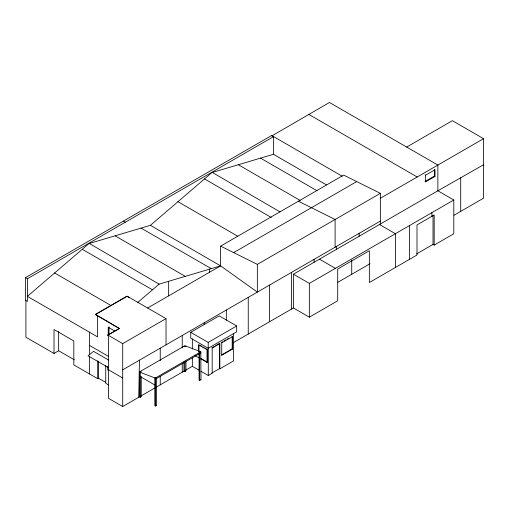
<?xml version="1.0" encoding="UTF-8"?>
<svg xmlns="http://www.w3.org/2000/svg" width="509" height="509" viewBox="0 0 509 509"><rect width="100%" height="100%" fill="white"/><g stroke="black" fill="none" stroke-linecap="round" stroke-linejoin="round"><path stroke-width="0.76" d="M380.357 223.998L380.369 193.344L343.645 175.09L220.62 246.121L220.62 265.863L257.344 292.115L257.344 264.375L380.369 193.344M138.722 397.274L139.46 360.175M97.594 315.943L97.594 336.894L27.384 296.359L88.897 243.601L150.41 225.328L211.922 172.57L273.441 154.303L326.441 184.901M137.621 302.562L159.107 284.137L220.62 265.863L150.41 225.328M25.45 277.64L271.507 135.585L273.441 136.698L27.384 278.754L25.45 277.64L25.45 300.291L27.384 301.411L27.384 278.754M271.971 135.852L329.463 102.474L437.867 165.062L437.867 190.792L293.407 274.198L293.407 307.97L233.173 342.748M95.348 314.422L119.424 328.547L95.348 314.422L127.053 296.117L166.023 318.615L166.023 344.841M95.348 314.645L126.378 296.728M406.685 147.063L452.367 120.684L483.55 138.69L483.55 198.192L453.99 215.256M25.914 300.558L25.914 337.232L54.011 353.456L58.65 350.771L74.359 359.844M233.682 252.61L356.714 181.579M147.616 308.009L220.62 265.863M141.241 376.495L141.241 396.759L140.312 397.294L139.504 396.829L122.707 406.526L108.506 398.324L108.506 335.647L107.813 335.024L119.424 328.318M107.813 335.246L119.424 328.547M107.813 335.024L122.707 343.626L166.023 318.615M380.369 198.256L483.55 138.69M424.996 174.81L425.613 175.166L435.004 169.745L435.004 176.445L425.613 181.866L424.996 181.509L434.387 176.089L435.004 176.445M108.519 369.649L107.749 370.1L107.749 366.442M54.011 353.456L54.011 329.508L73.818 340.947L73.818 364.889L97.696 378.677L98.472 378.232L105.847 382.488M122.707 369.852L380.369 221.091M190.722 332.32L219.194 315.879L236.679 325.976L236.679 331.836L208.206 348.277L190.722 338.18L190.722 332.32L208.206 342.417L236.679 325.976M140.045 371.595L184.894 345.706L200.832 351.795L200.972 379.739L199.662 380.503L199.07 380.159L199.07 353.176M185.963 346.114L184.882 346.737L183.813 346.33M293.407 274.198L309.345 283.398L453.805 199.999L453.805 233.771L434.177 245.103L433.019 244.428L416.527 253.953M200.387 351.624L199.07 352.387L199.515 352.559L199.662 353.609L199.662 380.503M139.504 396.829L139.358 371.99L155.302 378.085L200.832 351.795M155.442 406.029L156.371 405.495L156.371 378.601L156.231 377.551L154.806 377.894L154.806 405.66L155.442 406.029L155.442 379.135L200.972 352.845M198.599 351.197L198.599 344.854L207.029 349.728L207.417 349.498L207.417 362.185L207.029 362.414L200.54 358.667M211.801 347.851L214.353 346.374M215.631 345.636L219.462 343.422L219.85 343.651L219.85 368.847L219.462 368.618L211.801 373.046M221.358 342.557L222.707 341.774M224.062 340.992L226.091 339.821M227.447 339.039L228.802 338.256M219.85 343.651L212.189 348.073L212.189 373.269L208.283 375.521L200.979 371.303M232.575 336.525L221.739 342.78L221.739 355.288L232.575 349.034L232.575 336.525L232.187 336.303L232.187 348.811L221.358 355.066M140.433 396.288L154.774 388.011M156.142 387.222L184.264 370.985M185.702 370.151L192.345 366.315L198.987 370.151M337.321 282.616L369.998 263.751M183.953 361.969L183.953 371.163L184.882 371.697L185.963 371.074L185.963 361.116M219.85 368.847L233.586 360.913L233.586 333.408M293.407 307.97L309.345 317.177L337.709 300.8L337.709 269.013L369.349 250.74L369.349 282.527L417.005 255.015L417.005 224.908L434.177 214.989L434.177 245.103M483.55 164.751L437.867 190.792L453.805 199.999M184.118 346.152L185.187 346.559M140.433 371.513L141.241 371.818L140.312 372.359L140.312 397.294M298.382 201.22L335.107 219.474L335.107 247.221M220.62 246.121L257.344 264.375M308.798 114.41L417.202 176.992M271.971 135.674L342.271 176.26M379.466 224.514L395.404 233.714L395.404 267.486M260.557 158.127L316.999 190.716M238.314 164.731L300.259 200.501M280.071 211.916L211.922 172.214M204.523 178.92L271.284 217.47M319.461 259.151L335.406 268.358M177.959 201.704L237.843 236.278M141.057 228.108L211.267 268.644M123.369 221.11L125.303 222.223M115.066 235.826L185.276 276.362M159.107 284.137L88.897 243.245M82.28 249.276L152.49 289.812M232.187 348.811L232.575 349.034M127.613 296.664L129.299 297.638M200.279 345.382L201.577 346.133M202.875 346.877L204.173 347.628M205.471 348.379L206.769 349.129M54.635 272.983L111.077 305.572M200.928 358.444L207.417 362.185M194.89 355.543L199.013 357.922M200.387 379.402L200.972 379.739M114.741 331.015L108.232 327.255L108.232 335.565M89.476 345.414L108.544 356.427M140.312 376.609L154.806 384.976M108.519 360.016L93.503 351.344L88.057 355.842L108.532 367.657M108.506 369.814L122.707 378.009M155.735 405.126L156.371 405.495M108.481 384.906L105.745 383.322L105.745 365.468M155.302 378.085L155.442 379.135M460.709 177.775L460.709 211.381M434.387 169.389L434.387 176.089M433.019 215.116L433.019 244.428M431.867 212.66L431.867 216.325M425.613 175.166L425.613 181.866M409.471 225.595L409.471 259.367M359.138 233.351L359.138 236.246M351.725 260.163L351.725 274.3M336.665 246.324L336.665 249.225M314.098 259.348L314.098 262.25M309.345 283.398L309.345 317.177M291.587 272.347L291.587 309.02M273.441 136.52L273.441 154.303M269.585 285.053L269.585 321.72M248.246 297.371L248.246 334.044M226.314 310.032L226.314 320.174M219.462 343.422L219.462 368.618M209.568 269.146L209.568 272.245M208.283 348.016L208.283 375.521M208.206 342.417L208.206 348.277M207.029 349.728L207.029 362.414M204.217 322.789L204.217 324.526M198.981 344.631L198.981 351.77M192.345 338.816L192.345 349.028M192.345 357.674L192.345 366.315M184.882 361.562L184.882 371.697M182.254 335.469L182.254 347.959M182.254 363.56L182.254 372.143M168.651 281.299L168.651 295.869M160.24 348.181L160.24 360.665M160.24 376.272L160.24 384.855M122.707 343.626L122.707 406.526M109.002 326.81L109.002 334.362M98.472 361.148L98.472 378.232M97.696 360.824L97.696 378.677M89.476 332.205L89.476 354.919M89.476 356.504L89.476 373.93M58.65 331.461L58.65 350.771"/></g></svg>
